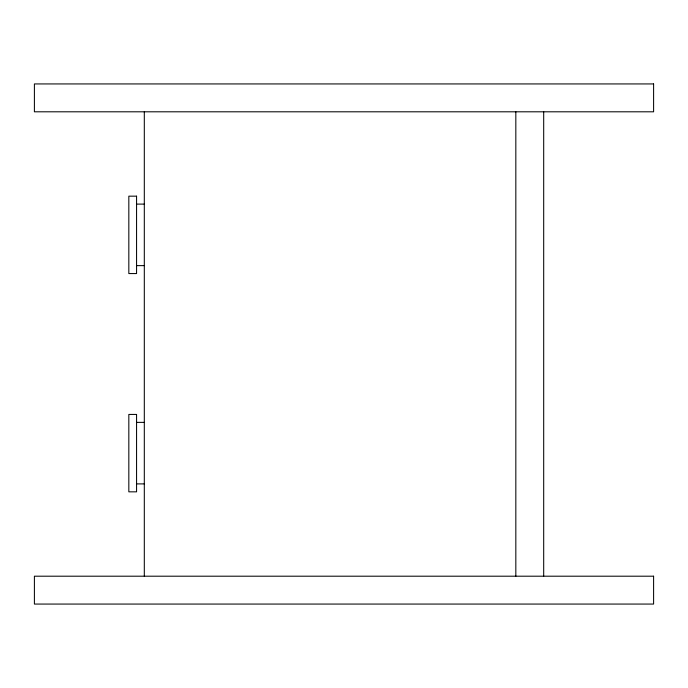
<?xml version="1.0" encoding="UTF-8"?>
<svg xmlns="http://www.w3.org/2000/svg" width="688" height="688" viewBox="0 0 688 688"><rect width="100%" height="100%" fill="white"/><g stroke="black" fill="none" stroke-linecap="round" stroke-linejoin="round"><path stroke-width="1.03" d="M136.568 204.104L144.308 204.104M136.568 265.628L144.308 265.628M136.568 422.372L144.308 422.372M136.568 483.896L144.308 483.896M543.692 111.8L543.692 576.2M515.828 111.8L515.828 576.2M144.308 111.8L144.308 576.2M653.6 83.936L34.4 83.936L34.4 111.8L653.6 111.8L653.6 83.936M136.568 196.166L128.828 196.166L128.828 273.566L136.568 273.566L136.568 196.166M136.568 414.434L128.828 414.434L128.828 491.834L136.568 491.834L136.568 414.434M653.6 576.2L34.4 576.2L34.4 604.064L653.6 604.064L653.6 576.2"/></g></svg>
